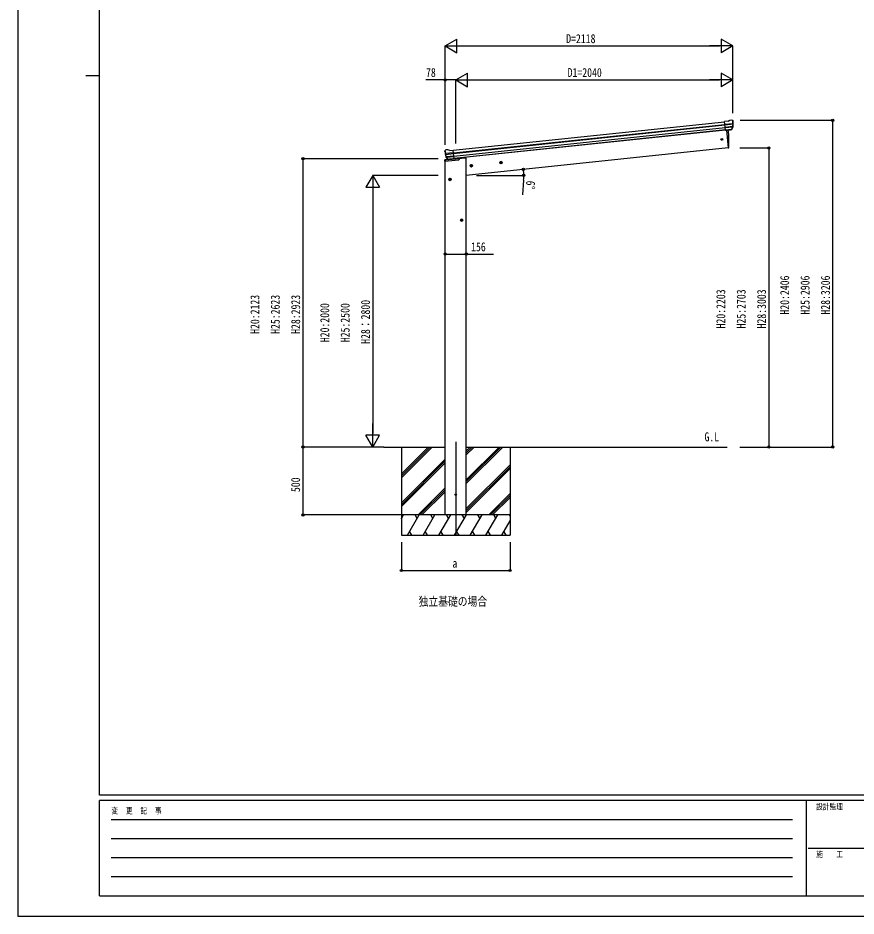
# Model space of a CAD drawing. Units: millimetres, scale not verified. Extents: x -8410 to 8410, y -5940 to 5940.
# Drawn here: x -8410 to -2243, y -5940 to 673 of the extents above; entities that cross this region are included whole.
import ezdxf
from ezdxf.enums import TextEntityAlignment as Align

# ---------------------------------------------------------------- set-up
doc = ezdxf.new("R2010")
doc.units = ezdxf.units.MM
doc.header["$LTSCALE"] = 30
for name, color, linetype in [('0-2_USER1', 3, 'Continuous'), ('0-3_YKK_12', 2, 'Continuous'), ('0-4_YKK_13', 4, 'Continuous'), ('0-5_YKK_A1', 4, 'Continuous'), ('0-6_YKK_D', 6, 'Continuous'), ('0-7_YKK_ZWAK', 7, 'Continuous')]:
    doc.layers.add(name, color=color, linetype=linetype)
doc.styles.add('ＭＳ ゴシック', font='')
doc.styles.get('ＭＳ ゴシック').set_extended_font_data('MS Gothic')

msp = doc.modelspace()

# ---------------------------------------------------------------- linework, layer by layer
at = {"layer": '0-3_YKK_12'}
msp.add_line((-5189.07, -2448.22), (-5189.07, -3141.54), dxfattribs=at)
at = {"layer": '0-4_YKK_13'}
for p, q in [((-3184.26, -86.92), (-3210.79, -89.7)), ((-3204, -154.26), (-3210.79, -89.7)), ((-3208.63, -110.23), (-3148.89, -103.96)), ((-3148.41, -109.82), (-3208.01, -116.09)), ((-3149.25, -126.58), (-3206.28, -132.57)), ((-3150.64, -131.24), (-3205.81, -137.04)), ((-3159.2, -147.82), (-3149.75, -129.52)), ((-3158.14, -148.25), (-3148.02, -129.99)), ((-3157.95, -78.12), (-3157.95, -78.12)), ((-3154.28, -79.21), (-3154.28, -79.2)), ((-3154.28, -79.21), (-3149.96, -82.7)), ((-3149.96, -82.7), (-3149.1, -83.4)), ((-3147.71, -87.1), (-3148.02, -85.25)), ((-3160.65, -149.47), (-3204.02, -154.03)), ((-3204, -154.26), (-3194.06, -153.21)), ((-3197.43, -153.57), (-3183.73, -283.94)), ((-3194.06, -153.21), (-3193.78, -153.28)), ((-3193.78, -153.28), (-3168.45, -150.61)), ((-3168.45, -150.61), (-3168.2, -150.49)), ((-3168.2, -150.49), (-3160.51, -149.69)), ((-5269.11, -310.07), (-5269.19, -308.19)), ((-5267.82, -305.3), (-5268.52, -306.16)), ((-5264.32, -300.98), (-5267.82, -305.3)), ((-5204.71, -320.03), (-5264.45, -326.31)), ((-5264.32, -300.98), (-5264.32, -300.98)), ((-5263.7, -332.15), (-5204.1, -325.89)), ((-5260.96, -299.15), (-5260.96, -299.15)), ((-5233.39, -302.29), (-5206.87, -299.5)), ((-5200.09, -364.05), (-5206.87, -299.5)), ((-3183.73, -283.94), (-3181.68, -283.65)), ((-5269.25, -381.97), (-5268.01, -372.56)), ((-5268.24, -381.87), (-5269.25, -381.97)), ((-5268.24, -381.87), (-5166.72, -371.2)), ((-5267.02, -372.62), (-5268.24, -381.87)), ((-5268.24, -381.87), (-5267.02, -372.62)), ((-5266.5, -372.64), (-5267.71, -381.81)), ((-5267.02, -372.62), (-5267.12, -371.69)), ((-5267.12, -371.69), (-5267.02, -372.62)), ((-5162.25, -361.61), (-5267.02, -372.62)), ((-5267.02, -372.62), (-5162.25, -361.61)), ((-5162.25, -361.68), (-5266.5, -372.64)), ((-5265.58, -373.04), (-5265.63, -372.54)), ((-5162.25, -362.18), (-5265.58, -373.04)), ((-5246.19, -367.71), (-5259.89, -351.95)), ((-5259.4, -348.36), (-5202.37, -342.37)), ((-5245.25, -367.07), (-5258.3, -351.13)), ((-5257.07, -352.63), (-5201.9, -346.83)), ((-5235.89, -367.82), (-5243.58, -368.63)), ((-5243.49, -368.39), (-5200.11, -363.83)), ((-5235.62, -367.88), (-5235.89, -367.82)), ((-5210.28, -365.22), (-5235.62, -367.88)), ((-5210.03, -365.1), (-5210.28, -365.22)), ((-5200.09, -364.05), (-5210.03, -365.1)), ((-5197.25, -364.35), (-5197.25, -365.86)), ((-5162.25, -366.23), (-5162.25, -361.61))]:
    msp.add_line(p, q, dxfattribs=at)
for points in [[(-3184.26, -86.92), (-3172.66, -79.95), (-3172.66, -79.95)], [(-3171.43, -79.54), (-3171.43, -79.54), (-3157.95, -78.12)], [(-5247.48, -297.74), (-5247.48, -297.74), (-5260.96, -299.15)], [(-5233.39, -302.29), (-5246.19, -297.88), (-5246.19, -297.88)], [(-5267.12, -371.69), (-5162.25, -360.67), (-5162.25, -361.61)]]:
    msp.add_lwpolyline(points, dxfattribs=at)
for centre, radius in [((-3230.52, -221.39), 6.5), ((-5188.82, -2836.45), 5)]:
    msp.add_circle(centre, radius, dxfattribs=at)
for centre, radius, start, end in [((-3171.12, -82.52), 3, 96.02369, 120.97631), ((-3157.43, -83.09), 5, 51.04426, 95.95574), ((-3341.27, -108.75), 192.44, 1.4271, 6.57578), ((-3152.41, -128.14), 3, 332.69111, 354.20009), ((-3348.61, -108.21), 200.2, 354.20009, 359.53883), ((-3103.62, -101.84), 45.32, 182.67122, 185.64518), ((-3148.22, -111.16), 1.35, 95.1605, 97.91927), ((-3145.62, -109.61), 2.74, 179.02151, 184.43412), ((-3150.65, -128.53), 3, 331, 354.13916), ((-3348.61, -108.21), 202, 354.13916, 6), ((-4078.33, -243.73), 900, 357.63919, 5.84085), ((-3160.76, -146.8), 2.99, 285.2717, 331.00739), ((-5068.21, -288.95), 202, 186, 197.86084), ((-5075.28, -291), 192.44, 185.42422, 190.5729), ((-5309.17, -333.66), 45.32, 6.35482, 9.32878), ((-5260.44, -304.13), 5, 96.04426, 140.95574), ((-5247.16, -300.72), 3, 71.02369, 95.97631), ((-3182.09, -280.68), 3, 278, 357.63919), ((-5267.74, -376.21), 3.66, 78.7113, 94.17753), ((-5267.74, -376.21), 3.66, 78.7113, 94.17753), ((-5267.01, -372.69), 1, 96, 172.5), ((-5266.48, -332.52), 2.74, 7.56588, 12.97849), ((-5263.6, -333.5), 1.35, 94.08073, 96.8395), ((-5068.21, -288.95), 200.2, 192.46117, 197.79991), ((-5257.62, -349.98), 3, 197.86084, 221), ((-5255.98, -349.23), 3, 197.79991, 219.30889), ((-5243.93, -365.74), 2.99, 220.99261, 266.7283), ((-5167.25, -366.23), 5, 276, 0)]:
    msp.add_arc(centre, radius, start, end, dxfattribs=at)
for centre, major_axis, ratio, start_param, end_param in [((-3149.97, -86.7), (-0.87, 5.91), 0.020485, 0.671432, 1.5691306), ((-3155.37, -82.19), (5.88, -1.31), 0.24881, 0.460585, 0.4641038), ((-3150.99, -85.73), (-2.34, 1.9), 0.995767, 3.9859716, 4.712389), ((-3346.3, -130.16), (-20.92, 199.05), 0.994373, 4.7113789, 4.7277536), ((-3160.96, -146.49), (-0.11, 3), 0.642905, 3.2459383, 4.203928), ((-3160.83, -146.7), (1.66, -2.51), 0.997631, 5.8041905, 5.8929484), ((-3160.9, -146.59), (3.53, -2.11), 0.650902, 5.2561448, 5.3289554), ((-3158.53, -146.24), (1.08, 3.13), 0.040856, 2.1135035, 2.1416249), ((-5266.19, -308.05), (1.9, 2.34), 0.995767, 1.5707963, 2.2972137), ((-5262.64, -303.67), (-5.48, -2.51), 0.24881, 5.8190815, 5.8226003), ((-5266.98, -309.21), (-0.38, 5.97), 0.020485, 4.7140547, 5.6117533), ((-5065.91, -310.9), (-20.92, 199.05), 0.994373, 1.5554317, 1.5718064), ((-5246.23, -365.67), (-1.71, 2.84), 0.040856, 4.1415604, 4.1696818), ((-5243.8, -365.41), (-0.51, 2.96), 0.642905, 2.0792573, 3.037247), ((-5243.84, -365.52), (-3.02, -2.79), 0.650902, 0.9542299, 1.0270405), ((-5243.89, -365.64), (-1.1, -2.8), 0.997631, 0.3902369, 0.4789948)]:
    msp.add_ellipse(centre, major_axis=major_axis, ratio=ratio, start_param=start_param, end_param=end_param, dxfattribs=at)
at = {"layer": '0-5_YKK_A1'}
for p, q in [((-5206.66, -301.49), (-3210.58, -91.7)), ((-5204.68, -320.39), (-3208.59, -110.59)), ((-5204.25, -324.57), (-3208.15, -114.77)), ((-5202.15, -344.42), (-3206.06, -134.63)), ((-3204.3, -151.37), (-5200.39, -361.16)), ((-3204.2, -152.36), (-5129.49, -354.72)), ((-3197.43, -153.57), (-3183.73, -283.94)), ((-3183.73, -283.94), (-5111.07, -486.51)), ((-5266.57, -2986.51), (-5266.57, -381.69)), ((-5129.49, -354.72), (-5128.88, -360.51)), ((-5111.07, -2986.45), (-5111.07, -360.51)), ((-4846.11, -391.3), (-4866, -393.39)), ((-4856.84, -384.88), (-4862.92, -389.29)), ((-4862.92, -389.29), (-4862.13, -396.75)), ((-4862.13, -396.75), (-4855.27, -399.81)), ((-4855.01, -402.29), (-4857.1, -382.4)), ((-4849.99, -387.93), (-4856.84, -384.88)), ((-5064.91, -414.29), (-5084.8, -416.38)), ((-5075.64, -407.87), (-5081.71, -412.28)), ((-5081.71, -412.28), (-5080.93, -419.75)), ((-5080.93, -419.75), (-5074.07, -422.8)), ((-5073.81, -425.28), (-5075.9, -405.39)), ((-5068.78, -410.93), (-5075.64, -407.87)), ((-5222.07, -516.06), (-5242.07, -516.06)), ((-5232.07, -508.56), (-5238.57, -512.31)), ((-5238.57, -512.31), (-5238.57, -519.82)), ((-5238.57, -519.82), (-5232.07, -523.57)), ((-5232.07, -526.06), (-5232.07, -506.06)), ((-5225.57, -512.31), (-5232.07, -508.56)), ((-5135.07, -816.06), (-5155.07, -816.06)), ((-5145.07, -808.56), (-5151.57, -812.31)), ((-5151.57, -812.31), (-5151.57, -819.82)), ((-5151.57, -819.82), (-5145.07, -823.57)), ((-5145.07, -826.06), (-5145.07, -806.06)), ((-5138.57, -812.31), (-5145.07, -808.56)), ((-5717.71, -2486.51), (-5266.57, -2486.51)), ((-5589.07, -2486.51), (-5589.07, -3136.51)), ((-5589.07, -2713.14), (-5362.44, -2486.51)), ((-5589.07, -2699), (-5376.58, -2486.51)), ((-5589.07, -2684.86), (-5390.72, -2486.51)), ((-5111.07, -2486.51), (-3192.13, -2486.51)), ((-5111.07, -2755.64), (-4841.94, -2486.51)), ((-5111.07, -2741.5), (-4856.08, -2486.51)), ((-5111.07, -2727.36), (-4870.22, -2486.51)), ((-5111.07, -2543.45), (-5054.13, -2486.51)), ((-5111.07, -2529.31), (-5068.27, -2486.51)), ((-5111.07, -2515.17), (-5082.41, -2486.51)), ((-4789.07, -2486.57), (-4789.07, -3136.51)), ((-5589.07, -2896.99), (-5267.07, -2574.99)), ((-5589.07, -2911.13), (-5267.07, -2589.13)), ((-5589.07, -2925.27), (-5267.07, -2603.28)), ((-5111.07, -2939.49), (-4789.07, -2617.49)), ((-5111.07, -2953.63), (-4789.07, -2631.63)), ((-5111.07, -2967.77), (-4789.07, -2645.78)), ((-5466.46, -2986.51), (-5267.07, -2787.12)), ((-5452.32, -2986.51), (-5267.07, -2801.26)), ((-5438.18, -2986.51), (-5267.07, -2815.41)), ((-4945.96, -2986.51), (-4789.07, -2829.62)), ((-4931.82, -2986.51), (-4789.07, -2843.76)), ((-4917.68, -2986.51), (-4789.07, -2857.91)), ((-4789.07, -2986.51), (-5589.07, -2986.51)), ((-5589.07, -3015.45), (-5572.36, -2986.51)), ((-5587.36, -3012.49), (-5589.07, -3009.54)), ((-5543.49, -3136.51), (-5456.89, -2986.51)), ((-5471.89, -3012.49), (-5486.89, -2986.51)), ((-5428.02, -3136.51), (-5341.42, -2986.51)), ((-5356.42, -3012.49), (-5371.42, -2986.51)), ((-5312.55, -3136.51), (-5225.95, -2986.51)), ((-5240.95, -3012.5), (-5255.95, -2986.51)), ((-5197.08, -3136.51), (-5110.48, -2986.51)), ((-5125.48, -3012.49), (-5140.48, -2986.51)), ((-5081.61, -3136.51), (-4995.01, -2986.51)), ((-5010.01, -3012.49), (-5025.01, -2986.51)), ((-4966.14, -3136.51), (-4879.54, -2986.51)), ((-4894.54, -3012.49), (-4909.54, -2986.51)), ((-4850.68, -3136.51), (-4789.07, -3029.81)), ((-4789.07, -2995.18), (-4794.07, -2986.51)), ((-5589.07, -3136.51), (-4789.07, -3136.51)), ((-5528.5, -3110.53), (-5513.5, -3136.51)), ((-5413.02, -3110.53), (-5398.03, -3136.51)), ((-5297.55, -3110.53), (-5282.56, -3136.51)), ((-5182.08, -3110.53), (-5167.08, -3136.51)), ((-5066.61, -3110.53), (-5051.62, -3136.51)), ((-4951.15, -3110.53), (-4936.15, -3136.51)), ((-4835.68, -3110.53), (-4820.68, -3136.51))]:
    msp.add_line(p, q, dxfattribs=at)
for points in [[(-5111.07, -360.51), (-5131.07, -360.51), (-5162.25, -363.79)], [(-4855.27, -399.81), (-4849.2, -395.39), (-4849.99, -387.93)], [(-5074.07, -422.8), (-5068, -418.39), (-5068.78, -410.93)], [(-5232.07, -523.57), (-5225.57, -519.82), (-5225.57, -512.31)], [(-5145.07, -823.57), (-5138.57, -819.82), (-5138.57, -812.31)]]:
    msp.add_lwpolyline(points, dxfattribs=at)
for centre, radius in [((-4856.06, -392.34), 8.5), ((-4856.06, -392.34), 7.7), ((-4856.06, -392.34), 6.5), ((-5074.85, -415.34), 8.5), ((-5074.85, -415.34), 7.7), ((-5074.85, -415.34), 6.5), ((-5232.07, -516.06), 8.5), ((-5232.07, -516.06), 7.7), ((-5232.07, -516.06), 6.5), ((-5145.07, -816.06), 8.5), ((-5145.07, -816.06), 7.7), ((-5145.07, -816.06), 6.5)]:
    msp.add_circle(centre, radius, dxfattribs=at)
at = {"layer": '0-6_YKK_D'}
for p, q in [((-5267.07, 466.88), (-5180.47, 516.88)), ((-5267.07, -250.53), (-5267.07, 467.88)), ((-5267.07, 466.88), (-5180.47, 416.88)), ((-5267.07, 466.88), (-5093.86, 466.88)), ((-5180.47, 416.88), (-5180.47, 516.88)), ((-5167.07, 466.88), (-3248.69, 466.88)), ((-3148.69, 466.88), (-3321.89, 466.88)), ((-3148.69, 466.88), (-3235.29, 516.88)), ((-3235.29, 516.88), (-3235.29, 416.88)), ((-3148.69, 466.88), (-3235.29, 416.88)), ((-3148.69, -27.79), (-3148.69, 467.88)), ((-5188.82, 216.88), (-5102.22, 266.88)), ((-5102.22, 166.88), (-5102.22, 266.88)), ((-3148.69, 216.88), (-3235.29, 266.88)), ((-3235.29, 266.88), (-3235.29, 166.88)), ((-5266.57, -260.54), (-5266.57, 217.88)), ((-5188.82, -252.36), (-5188.82, 217.88)), ((-5188.82, -252.36), (-5188.82, 217.88)), ((-5188.82, 216.88), (-5102.22, 166.88)), ((-5188.82, 216.88), (-5015.61, 216.88)), ((-5088.82, 216.88), (-3248.69, 216.88)), ((-3148.69, 216.88), (-3321.89, 216.88)), ((-3148.69, 216.88), (-3235.29, 166.88)), ((-3148.69, -26.79), (-3148.69, 217.88)), ((-3096.85, -80.1), (-2413.53, -80.1)), ((-2414.53, -2486.51), (-2414.53, -80.1)), ((-3097.85, -283.94), (-2883.99, -283.94)), ((-2884.99, -283.94), (-2884.99, -2486.51)), ((-5317.07, -364.01), (-6314.25, -364.01)), ((-6313.25, -364.01), (-6313.25, -2486.51)), ((-5799.51, -486.51), (-5849.51, -573.12)), ((-5317.07, -486.51), (-5800.51, -486.51)), ((-5799.51, -486.51), (-5749.51, -573.12)), ((-5799.51, -486.51), (-5799.51, -659.72)), ((-5036.71, -486.51), (-4687.16, -486.51)), ((-4689.52, -520.49), (-4698.22, -628.4)), ((-5849.51, -573.12), (-5749.51, -573.12)), ((-5799.51, -586.51), (-5799.51, -2386.51)), ((-5799.51, -2486.51), (-5799.51, -2313.31)), ((-5799.51, -2486.51), (-5849.51, -2399.91)), ((-5749.51, -2399.91), (-5849.51, -2399.91)), ((-5799.51, -2486.51), (-5749.51, -2399.91)), ((-5718.71, -2486.51), (-6314.25, -2486.51)), ((-5718.71, -2486.51), (-6314.25, -2486.51)), ((-6313.25, -2486.51), (-6313.25, -2986.51)), ((-5718.71, -2486.51), (-5800.51, -2486.51)), ((-3097.85, -2486.51), (-2883.99, -2486.51)), ((-3097.85, -2486.51), (-2413.53, -2486.51)), ((-5590.07, -2986.51), (-6314.25, -2986.51)), ((-5589.07, -3187.45), (-5589.07, -3396.76)), ((-4789.07, -3187.45), (-4789.07, -3396.76)), ((-5589.07, -3395.76), (-4789.07, -3395.76))]:
    msp.add_line(p, q, dxfattribs=at)
for points in [[(-5188.82, 216.88), (-5266.57, 216.88), (-5408.84, 216.88)], [(-5266.57, -1066.06), (-5111.07, -1066.06), (-4911.2, -1066.06)]]:
    msp.add_lwpolyline(points, dxfattribs=at)
for centre in [(-5266.57, 216.88), (-2414.53, -80.1), (-2884.99, -283.94), (-6313.25, -364.01), (-4690.47, -442.31), (-4688.16, -486.51), (-5266.57, -1066.06), (-5111.07, -1066.06), (-6313.25, -2486.51), (-6313.25, -2486.51), (-2884.99, -2486.51), (-2414.53, -2486.51), (-6313.25, -2986.51), (-5589.07, -3395.76), (-4789.07, -3395.76)]:
    msp.add_circle(centre, 8.5, dxfattribs=at)
for start, end in [(0, 6), (355.39249, 0)]:
    msp.add_arc((-5111.07, -486.51), 422.91, start, end, dxfattribs=at)
at = {"layer": '0-7_YKK_ZWAK'}
for p, q in [((-7809.96, -5050), (-7809.96, 5550)), ((-7909.96, 250), (-7809.96, 250)), ((7790.04, -5050), (-7809.96, -5050)), ((-2609.96, -5090), (-7809.96, -5090)), ((-7809.96, -5790), (-7809.96, -5090)), ((-2609.96, -5090), (-2609.96, -5790)), ((-9.96, -5090), (-2609.96, -5090)), ((-7724.96, -5230), (-2709.96, -5230)), ((-7724.96, -5370), (-2709.96, -5370)), ((-2594.96, -5440), (-9.96, -5440)), ((-7724.96, -5510), (-2709.96, -5510)), ((-7724.96, -5650), (-2709.96, -5650)), ((-7809.96, -5790), (-2609.96, -5790)), ((-2609.96, -5790), (-9.96, -5790))]:
    msp.add_line(p, q, dxfattribs=at)
msp.add_lwpolyline([(-8410, -5940), (8410, -5940), (8410, 5940), (-8410, 5940)], close=True, dxfattribs=at)

# ---------------------------------------------------------------- texts
at = {"layer": '0-2_USER1', "style": 'ＭＳ ゴシック', "width": 0.8}
for s, p in [('G.L', (-3358.64, -2464.05)), ('独立基礎の場合', (-5462.02, -3675.49))]:
    msp.add_text(s, height=65.98, dxfattribs=at).set_placement(p, align=Align.BOTTOM_LEFT)
at = {"layer": '0-6_YKK_D', "style": 'ＭＳ ゴシック', "width": 0.8}
for s, p in [('D=2118', (-4375.88, 467.68)), ('78', (-5407.5, 218.22)), ('D1=2040', (-4365.55, 218.22)), ('156', (-5075.74, -1064.73)), ('a', (-5213.07, -3394.96))]:
    msp.add_text(s, height=65.98, dxfattribs=at).set_placement(p, align=Align.BOTTOM_LEFT)
for s, rotation, p in [('6°', 265.392, (-4688.3, -521.92)), ('H20:2406', 90, (-2715.86, -1511.31)), ('H25:2906', 90, (-2565.86, -1511.31)), ('H28:3206', 90, (-2415.86, -1511.31)), ('H20:2123', 90, (-6614.05, -1653.26)), ('H25:2623', 90, (-6464.05, -1653.26)), ('H28:2923', 90, (-6314.05, -1653.26)), ('H20:2203', 90, (-3185.79, -1613.23)), ('H25:2703', 90, (-3035.79, -1613.23)), ('H28:3003', 90, (-2885.79, -1613.23)), ('H20:2000', 90, (-6100.31, -1714.51)), ('H25:2500', 90, (-5950.31, -1714.51)), ('H28：2800', 90, (-5800.31, -1726.51)), ('500', 90, (-6314.59, -2818.11))]:
    msp.add_text(s, height=65.98, rotation=rotation, dxfattribs=at).set_placement(p, align=Align.BOTTOM_LEFT)
at = {"layer": '0-7_YKK_ZWAK', "style": 'ＭＳ ゴシック', "width": 0.8}
for s, p in [('変  更  記  事', (-7722.62, -5200)), ('設計監理', (-2536.63, -5170)), ('施\u3000\u3000工', (-2536.63, -5520))]:
    msp.add_text(s, height=43.99, dxfattribs=at).set_placement(p, align=Align.BOTTOM_LEFT)

doc.saveas('drawing.dxf')
